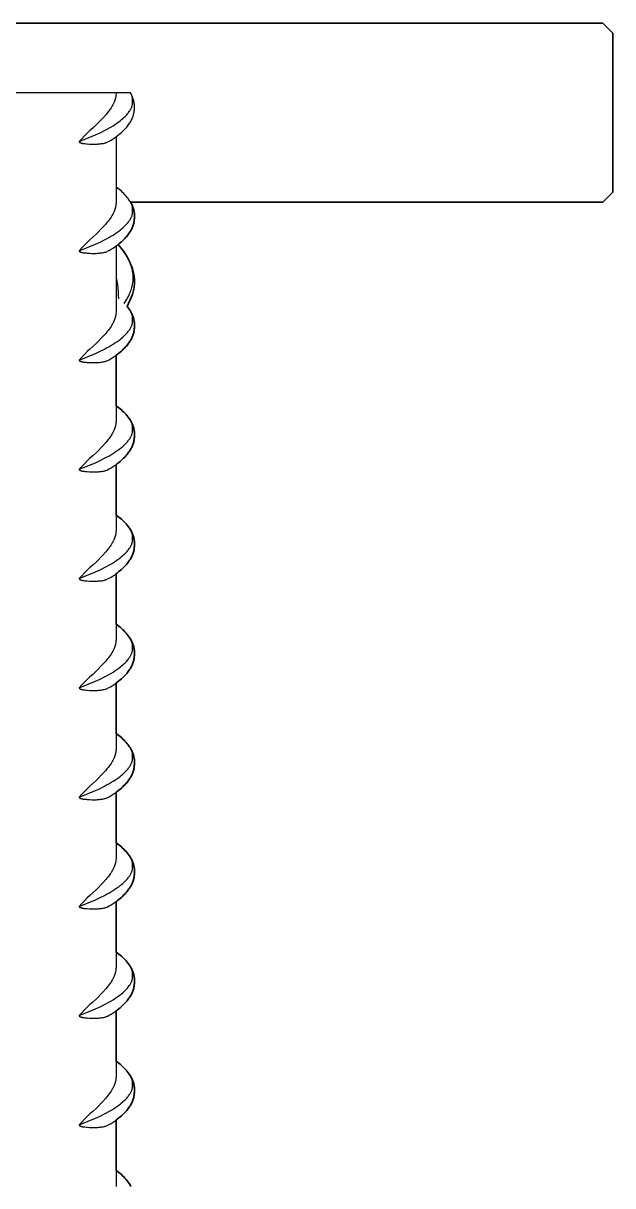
# Model space of a CAD drawing. Header units: millimetres. Extents: x 0 to 1192, y -689 to 404.
# Drawn here: x 1121.6 to 1180.9, y 287 to 404 of the extents above; entities that cross this region are included whole.
import ezdxf

# ---------------------------------------------------------------- set-up
doc = ezdxf.new("R2010")
doc.units = ezdxf.units.MM
doc.layers.add('Blocks', color=7, linetype='Continuous')
doc.layers.add('Blocks$Inner', color=7, linetype='Continuous', lineweight=25, true_color=0x007f00)
doc.layers.add('Blocks$Outline', color=7, linetype='Continuous', lineweight=35, true_color=0xff3f3f)

# ---------------------------------------------------------------- blocks, each defined once
blk = doc.blocks.new('Rebar Side Table Side')
at = {"layer": 'Blocks$Inner'}
for points in [[(411.99, 386), (459.56, 386), (460.56, 387), (460.56, 403), (459.56, 404), (11.56, 404), (10.56, 403), (10.56, 387), (11.56, 386), (59.12, 386)], [(410.55, 397), (394.56, 397)], [(406.84, 392.09), (408.49, 392.76), (408.94, 392.97), (409.39, 393.2), (409.6, 393.31), (409.82, 393.43), (410.03, 393.55), (410.24, 393.68), (410.43, 393.81), (410.63, 393.94), (410.81, 394.07), (410.99, 394.21), (411.11, 394.3), (411.22, 394.4), (411.33, 394.5), (411.43, 394.59), (411.53, 394.69), (411.62, 394.79), (411.69, 394.87), (411.75, 394.95), (411.81, 395.03), (411.87, 395.11), (411.92, 395.17), (411.96, 395.24), (412, 395.3), (412.03, 395.37), (412.07, 395.44), (412.09, 395.5), (412.12, 395.55), (412.14, 395.61), (412.16, 395.67), (412.18, 395.73), (412.19, 395.79), (412.19, 396.51), (412.18, 396.57), (412.16, 396.63), (412.14, 396.69), (412.12, 396.75), (412.09, 396.81), (412.07, 396.86), (411.99, 397), (410.55, 397), (410.52, 396.67), (410.51, 396.6), (410.5, 396.53), (410.49, 396.47), (410.36, 396.06), (410.33, 395.99), (410.3, 395.92), (410.26, 395.85), (410.22, 395.77), (410.17, 395.69), (410.12, 395.61), (410.04, 395.48), (409.95, 395.35), (409.85, 395.21), (409.74, 395.08), (409.62, 394.93), (409.5, 394.78), (409.22, 394.46), (408.58, 393.79), (408.22, 393.45), (407.92, 393.2), (407.64, 392.94), (407.36, 392.66), (407.09, 392.38), (406.84, 392.09), (406.84, 392.09), (406.84, 392.09), (406.84, 392.08), (406.84, 392.08), (406.84, 392.08), (406.84, 392.08), (406.84, 392.08), (406.84, 392.08), (406.84, 392.07), (406.84, 392.07), (406.84, 392.07), (406.84, 392.07), (406.84, 392.07), (406.84, 392.06), (406.84, 392.06), (406.84, 392.06), (406.84, 392.06), (406.84, 392.06), (406.84, 392.05), (406.84, 392.05), (406.85, 392.05), (406.85, 392.05), (406.85, 392.05), (406.85, 392.05), (406.85, 392.04), (406.85, 392.04), (406.85, 392.04), (406.85, 392.04), (406.85, 392.04), (406.85, 392.04), (406.86, 392.03), (406.86, 392.03), (406.86, 392.03), (406.86, 392.03), (406.86, 392.03), (406.86, 392.03), (406.87, 392.02), (406.87, 392.02), (406.87, 392.02), (406.87, 392.02), (406.88, 392.01), (406.88, 392.01), (406.89, 392.01), (406.89, 392), (406.89, 392), (406.9, 392), (406.9, 392), (406.91, 391.99), (406.91, 391.99), (406.92, 391.99), (406.93, 391.98), (406.94, 391.98), (406.95, 391.97), (406.96, 391.97), (406.98, 391.96), (406.99, 391.96), (407.02, 391.95), (407.05, 391.94), (407.09, 391.93), (407.13, 391.92), (407.17, 391.91), (407.23, 391.9), (407.29, 391.89), (407.41, 391.88), (407.53, 391.87), (407.65, 391.86), (407.88, 391.84), (408.11, 391.83), (408.34, 391.83), (408.57, 391.83), (408.68, 391.84), (408.78, 391.85), (408.88, 391.86), (408.99, 391.87), (409.08, 391.88), (409.18, 391.9), (409.27, 391.91), (409.37, 391.94), (409.44, 391.95), (409.5, 391.97), (409.57, 392), (409.64, 392.02), (409.7, 392.05), (409.86, 392.13), (410.05, 392.24), (410.25, 392.37), (410.45, 392.51), (410.65, 392.65), (410.84, 392.79), (410.96, 392.89), (411.08, 393), (411.2, 393.1), (411.31, 393.21), (411.43, 393.33), (411.53, 393.45), (411.62, 393.54), (411.7, 393.64), (411.77, 393.74), (411.84, 393.84), (411.9, 393.93), (411.96, 394.02), (412.02, 394.11), (412.07, 394.21), (412.12, 394.3), (412.16, 394.39), (412.19, 394.48), (412.23, 394.57), (412.26, 394.66), (412.29, 394.76), (412.31, 394.85), (412.34, 394.94), (412.36, 395.04), (412.37, 395.13), (412.38, 395.23), (412.39, 395.33), (412.4, 395.42), (412.4, 395.52), (412.4, 395.62), (412.39, 395.72), (412.39, 395.81), (412.38, 395.91), (412.36, 396), (412.34, 396.1), (412.32, 396.2), (412.3, 396.29), (412.27, 396.38), (412.24, 396.47), (412.21, 396.57), (412.17, 396.66), (412.13, 396.74), (412.09, 396.83), (412.04, 396.92), (411.99, 397)], [(410.56, 392.59), (410.56, 386.22), (410.55, 385.9), (410.54, 385.79), (410.52, 385.67), (410.51, 385.6), (410.5, 385.53), (410.49, 385.47), (410.36, 385.06), (410.33, 384.99), (410.3, 384.92), (410.26, 384.85), (410.22, 384.77), (410.17, 384.69), (410.12, 384.61), (410.04, 384.48), (409.95, 384.35), (409.85, 384.21), (409.74, 384.08), (409.62, 383.93), (409.5, 383.78), (409.22, 383.46), (408.58, 382.79), (408.22, 382.45), (407.92, 382.2), (407.64, 381.94), (407.36, 381.66), (407.09, 381.38), (406.84, 381.09), (408.49, 381.76), (408.94, 381.97), (409.39, 382.2), (409.6, 382.31), (409.82, 382.43), (410.03, 382.55), (410.24, 382.68), (410.43, 382.81), (410.63, 382.94), (410.81, 383.07), (410.99, 383.21), (411.11, 383.3), (411.22, 383.4), (411.33, 383.5), (411.43, 383.59), (411.53, 383.69), (411.62, 383.79), (411.69, 383.87), (411.75, 383.95), (411.81, 384.03), (411.87, 384.11), (411.92, 384.17), (411.96, 384.24), (412, 384.3), (412.03, 384.37), (412.07, 384.44), (412.09, 384.5), (412.12, 384.55), (412.14, 384.61), (412.16, 384.67), (412.18, 384.73), (412.19, 384.79), (412.19, 385.51), (412.18, 385.57), (412.16, 385.63), (412.14, 385.69), (412.12, 385.75), (412.09, 385.81), (412.07, 385.86), (411.96, 386.07), (411.86, 386.2), (411.76, 386.34), (411.66, 386.47), (411.55, 386.6), (411.44, 386.73), (411.33, 386.85), (411.21, 386.96), (411.09, 387.08), (410.96, 387.19), (410.83, 387.29), (410.69, 387.39), (410.56, 387.49)], [(406.84, 381.09), (406.84, 381.09), (406.84, 381.09), (406.84, 381.08), (406.84, 381.08), (406.84, 381.08), (406.84, 381.08), (406.84, 381.08), (406.84, 381.08), (406.84, 381.07), (406.84, 381.07), (406.84, 381.07), (406.84, 381.07), (406.84, 381.07), (406.84, 381.06), (406.84, 381.06), (406.84, 381.06), (406.84, 381.06), (406.84, 381.06), (406.84, 381.05), (406.84, 381.05), (406.85, 381.05), (406.85, 381.05), (406.85, 381.05), (406.85, 381.05), (406.85, 381.04), (406.85, 381.04), (406.85, 381.04), (406.85, 381.04), (406.85, 381.04), (406.85, 381.04), (406.86, 381.03), (406.86, 381.03), (406.86, 381.03), (406.86, 381.03), (406.86, 381.03), (406.86, 381.03), (406.87, 381.02), (406.87, 381.02), (406.87, 381.02), (406.87, 381.02), (406.88, 381.01), (406.88, 381.01), (406.89, 381.01), (406.89, 381), (406.89, 381), (406.9, 381), (406.9, 381), (406.91, 380.99), (406.91, 380.99), (406.92, 380.99), (406.93, 380.98), (406.94, 380.98), (406.95, 380.97), (406.96, 380.97), (406.98, 380.96), (406.99, 380.96), (407.02, 380.95), (407.05, 380.94), (407.09, 380.93), (407.13, 380.92), (407.17, 380.91), (407.23, 380.9), (407.29, 380.89), (407.41, 380.88), (407.53, 380.87), (407.65, 380.86), (407.88, 380.84), (408.11, 380.83), (408.34, 380.83), (408.57, 380.83), (408.68, 380.84), (408.78, 380.85), (408.88, 380.86), (408.99, 380.87), (409.08, 380.88), (409.18, 380.9), (409.27, 380.91), (409.37, 380.94), (409.44, 380.95), (409.5, 380.97), (409.57, 381), (409.64, 381.02), (409.7, 381.05), (409.86, 381.13), (410.05, 381.24), (410.25, 381.37), (410.45, 381.51), (410.65, 381.65), (410.84, 381.79), (410.96, 381.89), (411.08, 382), (411.2, 382.1), (411.31, 382.21), (411.43, 382.33), (411.53, 382.45), (411.62, 382.54), (411.7, 382.64), (411.77, 382.74), (411.84, 382.84), (411.9, 382.93), (411.96, 383.02), (412.02, 383.11), (412.07, 383.21), (412.12, 383.3), (412.16, 383.39), (412.2, 383.48), (412.23, 383.57), (412.26, 383.67), (412.29, 383.76), (412.32, 383.86), (412.34, 383.95), (412.36, 384.05), (412.37, 384.15), (412.38, 384.24), (412.39, 384.34), (412.4, 384.44), (412.4, 384.54), (412.4, 384.64), (412.39, 384.74), (412.39, 384.83), (412.37, 384.93), (412.36, 385.03), (412.34, 385.12), (412.32, 385.22), (412.29, 385.32), (412.26, 385.41), (412.23, 385.5), (412.2, 385.59), (412.16, 385.68), (412.12, 385.77), (412.07, 385.86), (412.02, 385.95)], [(406.84, 370.09), (408.49, 370.76), (408.94, 370.97), (409.39, 371.2), (409.6, 371.31), (409.82, 371.43), (410.03, 371.55), (410.24, 371.68), (410.43, 371.81), (410.63, 371.94), (410.81, 372.07), (410.99, 372.21), (411.11, 372.3), (411.22, 372.4), (411.33, 372.5), (411.43, 372.59), (411.53, 372.69), (411.62, 372.79), (411.69, 372.87), (411.75, 372.95), (411.81, 373.03), (411.87, 373.11), (411.92, 373.17), (411.96, 373.24), (412, 373.3), (412.03, 373.37), (412.07, 373.44), (412.09, 373.5), (412.12, 373.55), (412.14, 373.61), (412.16, 373.67), (412.18, 373.73), (412.19, 373.79), (412.19, 374.51), (412.18, 374.57), (412.16, 374.63), (412.14, 374.69), (412.12, 374.75), (412.09, 374.81), (412.07, 374.86), (411.96, 375.07), (411.67, 375.48), (412.2, 376.68), (412.24, 376.82), (412.28, 376.96), (412.31, 377.11), (412.34, 377.25), (412.36, 377.4), (412.38, 377.54), (412.39, 377.69), (412.4, 377.83), (412.4, 377.98), (412.4, 378.13), (412.39, 378.27), (412.38, 378.42), (412.36, 378.56), (412.34, 378.71), (412.31, 378.85), (412.28, 379), (412.24, 379.14), (412.2, 379.28), (412.13, 379.49), (412.05, 379.69), (411.97, 379.89), (411.88, 380.09), (411.78, 380.28), (411.67, 380.47), (411.56, 380.66), (411.44, 380.84), (411.32, 381.02), (411.19, 381.2), (411.05, 381.36), (410.9, 381.55), (410.75, 381.73)], [(410.56, 381.59), (410.56, 375.22), (410.55, 374.9), (410.54, 374.79), (410.52, 374.67), (410.51, 374.6), (410.5, 374.53), (410.49, 374.47), (410.36, 374.06), (410.33, 373.99), (410.3, 373.92), (410.26, 373.85), (410.22, 373.77), (410.17, 373.69), (410.12, 373.61), (410.04, 373.48), (409.95, 373.35), (409.85, 373.21), (409.74, 373.08), (409.62, 372.93), (409.5, 372.78), (409.22, 372.46), (408.58, 371.79), (408.22, 371.45), (407.92, 371.2), (407.64, 370.94), (407.36, 370.66), (407.09, 370.38), (406.84, 370.09), (406.84, 370.09), (406.84, 370.09), (406.84, 370.08), (406.84, 370.08), (406.84, 370.08), (406.84, 370.08), (406.84, 370.08), (406.84, 370.08), (406.84, 370.07), (406.84, 370.07), (406.84, 370.07), (406.84, 370.07), (406.84, 370.07), (406.84, 370.06), (406.84, 370.06), (406.84, 370.06), (406.84, 370.06), (406.84, 370.06), (406.84, 370.05), (406.84, 370.05), (406.85, 370.05), (406.85, 370.05), (406.85, 370.05), (406.85, 370.05), (406.85, 370.04), (406.85, 370.04), (406.85, 370.04), (406.85, 370.04), (406.85, 370.04), (406.85, 370.04), (406.86, 370.03), (406.86, 370.03), (406.86, 370.03), (406.86, 370.03), (406.86, 370.03), (406.86, 370.03), (406.87, 370.02), (406.87, 370.02), (406.87, 370.02), (406.87, 370.02), (406.88, 370.01), (406.88, 370.01), (406.89, 370.01), (406.89, 370), (406.89, 370), (406.9, 370), (406.9, 370), (406.91, 369.99), (406.91, 369.99), (406.92, 369.99), (406.93, 369.98), (406.94, 369.98), (406.95, 369.97), (406.96, 369.97), (406.98, 369.96), (406.99, 369.96), (407.02, 369.95), (407.05, 369.94), (407.09, 369.93), (407.13, 369.92), (407.17, 369.91), (407.23, 369.9), (407.29, 369.89), (407.41, 369.88), (407.53, 369.87), (407.65, 369.86), (407.88, 369.84), (408.11, 369.83), (408.34, 369.83), (408.57, 369.83), (408.68, 369.84), (408.78, 369.85), (408.88, 369.86), (408.99, 369.87), (409.08, 369.88), (409.18, 369.9), (409.27, 369.91), (409.37, 369.94), (409.44, 369.95), (409.5, 369.97), (409.57, 370), (409.64, 370.02), (409.7, 370.05), (409.86, 370.13), (410.05, 370.24), (410.25, 370.37), (410.45, 370.51), (410.65, 370.65), (410.84, 370.79), (410.96, 370.89), (411.08, 371), (411.2, 371.1), (411.31, 371.21), (411.43, 371.33), (411.53, 371.45), (411.62, 371.54), (411.7, 371.64), (411.77, 371.74), (411.84, 371.84), (411.9, 371.93), (411.96, 372.02), (412.02, 372.11), (412.07, 372.21), (412.12, 372.3), (412.16, 372.39), (412.2, 372.48), (412.23, 372.57), (412.26, 372.67), (412.29, 372.76), (412.32, 372.86), (412.34, 372.95), (412.36, 373.05), (412.37, 373.15), (412.38, 373.24), (412.39, 373.34), (412.4, 373.44), (412.4, 373.54), (412.4, 373.64), (412.39, 373.74), (412.39, 373.83), (412.37, 373.93), (412.36, 374.03), (412.34, 374.12), (412.32, 374.22), (412.29, 374.32), (412.26, 374.41), (412.23, 374.5), (412.2, 374.59), (412.16, 374.68), (412.12, 374.77), (412.07, 374.86), (412.02, 374.95)], [(410.74, 381.72), (410.87, 381.57), (410.99, 381.42), (411.11, 381.27), (411.22, 381.12), (411.33, 380.97), (411.43, 380.82), (411.53, 380.66), (411.62, 380.5), (411.71, 380.34), (411.8, 380.17), (411.87, 380.01), (411.93, 379.88), (411.98, 379.75), (412.02, 379.62), (412.07, 379.49), (412.1, 379.37), (412.13, 379.24), (412.16, 379.12), (412.18, 379), (412.2, 378.87), (412.22, 378.75), (412.23, 378.62), (412.24, 378.5), (412.24, 378.37), (412.24, 378.25), (412.23, 378.12), (412.22, 377.99), (412.2, 377.87), (412.18, 377.74), (412.16, 377.62), (412.13, 377.5), (412.1, 377.38), (412.07, 377.26), (412.02, 377.12), (411.98, 376.99), (411.93, 376.86), (411.87, 376.73), (411.8, 376.57), (411.71, 376.4), (411.62, 376.24), (411.34, 375.79)], [(410.56, 378.37), (410.62, 378.02), (410.68, 377.67), (410.72, 377.32), (410.75, 376.97), (410.77, 376.61), (410.78, 376.26)], [(410.56, 370.59), (410.56, 364.22), (410.55, 363.9), (410.54, 363.79), (410.52, 363.67), (410.51, 363.6), (410.5, 363.53), (410.49, 363.47), (410.36, 363.06), (410.33, 362.99), (410.3, 362.92), (410.26, 362.85), (410.22, 362.77), (410.17, 362.69), (410.12, 362.61), (410.04, 362.48), (409.95, 362.35), (409.85, 362.21), (409.74, 362.08), (409.62, 361.93), (409.5, 361.78), (409.22, 361.46), (408.58, 360.79), (408.22, 360.45), (407.92, 360.2), (407.64, 359.94), (407.36, 359.66), (407.09, 359.38), (406.84, 359.09), (406.84, 359.09), (406.84, 359.09), (406.84, 359.08), (406.84, 359.08), (406.84, 359.08), (406.84, 359.08), (406.84, 359.08), (406.84, 359.08), (406.84, 359.07), (406.84, 359.07), (406.84, 359.07), (406.84, 359.07), (406.84, 359.07), (406.84, 359.06), (406.84, 359.06), (406.84, 359.06), (406.84, 359.06), (406.84, 359.06), (406.84, 359.05), (406.84, 359.05), (406.85, 359.05), (406.85, 359.05), (406.85, 359.05), (406.85, 359.05), (406.85, 359.04), (406.85, 359.04), (406.85, 359.04), (406.85, 359.04), (406.85, 359.04), (406.85, 359.04), (406.86, 359.03), (406.86, 359.03), (406.86, 359.03), (406.86, 359.03), (406.86, 359.03), (406.86, 359.03), (406.87, 359.02), (406.87, 359.02), (406.87, 359.02), (406.87, 359.02), (406.88, 359.01), (406.88, 359.01), (406.89, 359.01), (406.89, 359), (406.89, 359), (406.9, 359), (406.9, 359), (406.91, 358.99), (406.91, 358.99), (406.92, 358.99), (406.93, 358.98), (406.94, 358.98), (406.95, 358.97), (406.96, 358.97), (406.98, 358.96), (406.99, 358.96), (407.02, 358.95), (407.05, 358.94), (407.09, 358.93), (407.13, 358.92), (407.17, 358.91), (407.23, 358.9), (407.29, 358.89), (407.41, 358.88), (407.53, 358.87), (407.65, 358.86), (407.88, 358.84), (408.11, 358.83), (408.34, 358.83), (408.57, 358.83), (408.68, 358.84), (408.78, 358.85), (408.88, 358.86), (408.99, 358.87), (409.08, 358.88), (409.18, 358.9), (409.27, 358.91), (409.37, 358.94), (409.44, 358.95), (409.5, 358.97), (409.57, 359), (409.64, 359.02), (409.7, 359.05), (409.86, 359.13), (410.05, 359.24), (410.25, 359.37), (410.45, 359.51), (410.65, 359.65), (410.84, 359.79), (410.96, 359.89), (411.08, 360), (411.2, 360.1), (411.31, 360.21), (411.43, 360.33), (411.53, 360.45), (411.62, 360.54), (411.7, 360.64), (411.77, 360.74), (411.84, 360.84), (411.9, 360.93), (411.96, 361.02), (412.02, 361.11), (412.07, 361.21), (412.12, 361.3), (412.16, 361.39), (412.2, 361.48), (412.23, 361.57), (412.26, 361.67), (412.29, 361.76), (412.32, 361.86), (412.34, 361.95), (412.36, 362.05), (412.37, 362.15), (412.38, 362.24), (412.39, 362.34), (412.4, 362.44), (412.4, 362.54), (412.4, 362.64), (412.39, 362.74), (412.39, 362.83), (412.37, 362.93), (412.36, 363.03), (412.34, 363.12), (412.32, 363.22), (412.29, 363.32), (412.26, 363.41), (412.23, 363.5), (412.2, 363.59), (412.16, 363.68), (412.12, 363.77), (412.07, 363.86), (412.02, 363.95)], [(406.84, 359.09), (408.49, 359.76), (408.94, 359.97), (409.39, 360.2), (409.6, 360.31), (409.82, 360.43), (410.03, 360.55), (410.24, 360.68), (410.43, 360.81), (410.63, 360.94), (410.81, 361.07), (410.99, 361.21), (411.11, 361.3), (411.22, 361.4), (411.33, 361.5), (411.43, 361.59), (411.53, 361.69), (411.62, 361.79), (411.69, 361.87), (411.75, 361.95), (411.81, 362.03), (411.87, 362.11), (411.92, 362.17), (411.96, 362.24), (412, 362.3), (412.03, 362.37), (412.07, 362.44), (412.09, 362.5), (412.12, 362.55), (412.14, 362.61), (412.16, 362.67), (412.18, 362.73), (412.19, 362.79), (412.19, 363.51), (412.18, 363.57), (412.16, 363.63), (412.14, 363.69), (412.12, 363.75), (412.09, 363.81), (412.07, 363.86), (411.96, 364.07), (411.86, 364.2), (411.76, 364.34), (411.66, 364.47), (411.55, 364.6), (411.44, 364.73), (411.33, 364.85), (411.21, 364.96), (411.09, 365.08), (410.96, 365.19), (410.83, 365.29), (410.69, 365.39), (410.56, 365.49)], [(410.56, 359.59), (410.56, 353.22), (410.55, 352.9), (410.54, 352.79), (410.52, 352.67), (410.51, 352.6), (410.5, 352.53), (410.49, 352.47), (410.36, 352.06), (410.33, 351.99), (410.3, 351.92), (410.26, 351.85), (410.22, 351.77), (410.17, 351.69), (410.12, 351.61), (410.04, 351.48), (409.95, 351.35), (409.85, 351.21), (409.74, 351.08), (409.62, 350.93), (409.5, 350.78), (409.22, 350.46), (408.58, 349.79), (408.22, 349.45), (407.92, 349.2), (407.64, 348.94), (407.36, 348.66), (407.09, 348.38), (406.84, 348.09), (406.84, 348.09), (406.84, 348.09), (406.84, 348.08), (406.84, 348.08), (406.84, 348.08), (406.84, 348.08), (406.84, 348.08), (406.84, 348.08), (406.84, 348.07), (406.84, 348.07), (406.84, 348.07), (406.84, 348.07), (406.84, 348.07), (406.84, 348.06), (406.84, 348.06), (406.84, 348.06), (406.84, 348.06), (406.84, 348.06), (406.84, 348.05), (406.84, 348.05), (406.85, 348.05), (406.85, 348.05), (406.85, 348.05), (406.85, 348.05), (406.85, 348.04), (406.85, 348.04), (406.85, 348.04), (406.85, 348.04), (406.85, 348.04), (406.85, 348.04), (406.86, 348.03), (406.86, 348.03), (406.86, 348.03), (406.86, 348.03), (406.86, 348.03), (406.86, 348.03), (406.87, 348.02), (406.87, 348.02), (406.87, 348.02), (406.87, 348.02), (406.88, 348.01), (406.88, 348.01), (406.89, 348.01), (406.89, 348), (406.89, 348), (406.9, 348), (406.9, 348), (406.91, 347.99), (406.91, 347.99), (406.92, 347.99), (406.93, 347.98), (406.94, 347.98), (406.95, 347.97), (406.96, 347.97), (406.98, 347.96), (406.99, 347.96), (407.02, 347.95), (407.05, 347.94), (407.09, 347.93), (407.13, 347.92), (407.17, 347.91), (407.23, 347.9), (407.29, 347.89), (407.41, 347.88), (407.53, 347.87), (407.65, 347.86), (407.88, 347.84), (408.11, 347.83), (408.34, 347.83), (408.57, 347.83), (408.68, 347.84), (408.78, 347.85), (408.88, 347.86), (408.99, 347.87), (409.08, 347.88), (409.18, 347.9), (409.27, 347.91), (409.37, 347.94), (409.44, 347.95), (409.5, 347.97), (409.57, 348), (409.64, 348.02), (409.7, 348.05), (409.86, 348.13), (410.05, 348.24), (410.25, 348.37), (410.45, 348.51), (410.65, 348.65), (410.84, 348.79), (410.96, 348.89), (411.08, 349), (411.2, 349.1), (411.31, 349.21), (411.43, 349.33), (411.53, 349.45), (411.62, 349.54), (411.7, 349.64), (411.77, 349.74), (411.84, 349.84), (411.9, 349.93), (411.96, 350.02), (412.02, 350.11), (412.07, 350.21), (412.12, 350.3), (412.16, 350.39), (412.2, 350.48), (412.23, 350.57), (412.26, 350.67), (412.29, 350.76), (412.32, 350.86), (412.34, 350.95), (412.36, 351.05), (412.37, 351.15), (412.38, 351.24), (412.39, 351.34), (412.4, 351.44), (412.4, 351.54), (412.4, 351.64), (412.39, 351.74), (412.39, 351.83), (412.37, 351.93), (412.36, 352.03), (412.34, 352.12), (412.32, 352.22), (412.29, 352.32), (412.26, 352.41), (412.23, 352.5), (412.2, 352.59), (412.16, 352.68), (412.12, 352.77), (412.07, 352.86), (412.02, 352.95)], [(406.84, 348.09), (408.49, 348.76), (408.94, 348.97), (409.39, 349.2), (409.6, 349.31), (409.82, 349.43), (410.03, 349.55), (410.24, 349.68), (410.43, 349.81), (410.63, 349.94), (410.81, 350.07), (410.99, 350.21), (411.11, 350.3), (411.22, 350.4), (411.33, 350.5), (411.43, 350.59), (411.53, 350.69), (411.62, 350.79), (411.69, 350.87), (411.75, 350.95), (411.81, 351.03), (411.87, 351.11), (411.92, 351.17), (411.96, 351.24), (412, 351.3), (412.03, 351.37), (412.07, 351.44), (412.09, 351.5), (412.12, 351.55), (412.14, 351.61), (412.16, 351.67), (412.18, 351.73), (412.19, 351.79), (412.19, 352.51), (412.18, 352.57), (412.16, 352.63), (412.14, 352.69), (412.12, 352.75), (412.09, 352.81), (412.07, 352.86), (411.96, 353.07), (411.86, 353.2), (411.76, 353.34), (411.66, 353.47), (411.55, 353.6), (411.44, 353.73), (411.33, 353.85), (411.21, 353.96), (411.09, 354.08), (410.96, 354.19), (410.83, 354.29), (410.69, 354.39), (410.56, 354.49)], [(410.56, 348.59), (410.56, 342.22), (410.55, 341.9), (410.54, 341.79), (410.52, 341.67), (410.51, 341.6), (410.5, 341.53), (410.49, 341.47), (410.36, 341.06), (410.33, 340.99), (410.3, 340.92), (410.26, 340.85), (410.22, 340.77), (410.17, 340.69), (410.12, 340.61), (410.04, 340.48), (409.95, 340.35), (409.85, 340.21), (409.74, 340.08), (409.62, 339.93), (409.5, 339.78), (409.22, 339.46), (408.58, 338.79), (408.22, 338.45), (407.92, 338.2), (407.64, 337.94), (407.36, 337.66), (407.09, 337.38), (406.84, 337.09), (408.49, 337.76), (408.94, 337.97), (409.39, 338.2), (409.6, 338.31), (409.82, 338.43), (410.03, 338.55), (410.24, 338.68), (410.43, 338.81), (410.63, 338.94), (410.81, 339.07), (410.99, 339.21), (411.11, 339.3), (411.22, 339.4), (411.33, 339.5), (411.43, 339.59), (411.53, 339.69), (411.62, 339.79), (411.69, 339.87), (411.75, 339.95), (411.81, 340.03), (411.87, 340.11), (411.92, 340.17), (411.96, 340.24), (412, 340.3), (412.03, 340.37), (412.07, 340.44), (412.09, 340.5), (412.12, 340.55), (412.14, 340.61), (412.16, 340.67), (412.18, 340.73), (412.19, 340.79), (412.19, 341.51), (412.18, 341.57), (412.16, 341.63), (412.14, 341.69), (412.12, 341.75), (412.09, 341.81), (412.07, 341.86), (411.96, 342.07), (411.86, 342.2), (411.76, 342.34), (411.66, 342.47), (411.55, 342.6), (411.44, 342.73), (411.33, 342.85), (411.21, 342.96), (411.09, 343.08), (410.96, 343.19), (410.83, 343.29), (410.69, 343.39), (410.56, 343.49)], [(406.84, 337.09), (406.84, 337.09), (406.84, 337.09), (406.84, 337.08), (406.84, 337.08), (406.84, 337.08), (406.84, 337.08), (406.84, 337.08), (406.84, 337.08), (406.84, 337.07), (406.84, 337.07), (406.84, 337.07), (406.84, 337.07), (406.84, 337.07), (406.84, 337.06), (406.84, 337.06), (406.84, 337.06), (406.84, 337.06), (406.84, 337.06), (406.84, 337.05), (406.84, 337.05), (406.85, 337.05), (406.85, 337.05), (406.85, 337.05), (406.85, 337.05), (406.85, 337.04), (406.85, 337.04), (406.85, 337.04), (406.85, 337.04), (406.85, 337.04), (406.85, 337.04), (406.86, 337.03), (406.86, 337.03), (406.86, 337.03), (406.86, 337.03), (406.86, 337.03), (406.86, 337.03), (406.87, 337.02), (406.87, 337.02), (406.87, 337.02), (406.87, 337.02), (406.88, 337.01), (406.88, 337.01), (406.89, 337.01), (406.89, 337), (406.89, 337), (406.9, 337), (406.9, 337), (406.91, 336.99), (406.91, 336.99), (406.92, 336.99), (406.93, 336.98), (406.94, 336.98), (406.95, 336.97), (406.96, 336.97), (406.98, 336.96), (406.99, 336.96), (407.02, 336.95), (407.05, 336.94), (407.09, 336.93), (407.13, 336.92), (407.17, 336.91), (407.23, 336.9), (407.29, 336.89), (407.41, 336.88), (407.53, 336.87), (407.65, 336.86), (407.88, 336.84), (408.11, 336.83), (408.34, 336.83), (408.57, 336.83), (408.68, 336.84), (408.78, 336.85), (408.88, 336.86), (408.99, 336.87), (409.08, 336.88), (409.18, 336.9), (409.27, 336.91), (409.37, 336.94), (409.44, 336.95), (409.5, 336.97), (409.57, 337), (409.64, 337.02), (409.7, 337.05), (409.86, 337.13), (410.05, 337.24), (410.25, 337.37), (410.45, 337.51), (410.65, 337.65), (410.84, 337.79), (410.96, 337.89), (411.08, 338), (411.2, 338.1), (411.31, 338.21), (411.43, 338.33), (411.53, 338.45), (411.62, 338.54), (411.7, 338.64), (411.77, 338.74), (411.84, 338.84), (411.9, 338.93), (411.96, 339.02), (412.02, 339.11), (412.07, 339.21), (412.12, 339.3), (412.16, 339.39), (412.2, 339.48), (412.23, 339.57), (412.26, 339.67), (412.29, 339.76), (412.32, 339.86), (412.34, 339.95), (412.36, 340.05), (412.37, 340.15), (412.38, 340.24), (412.39, 340.34), (412.4, 340.44), (412.4, 340.54), (412.4, 340.64), (412.39, 340.74), (412.39, 340.83), (412.37, 340.93), (412.36, 341.03), (412.34, 341.12), (412.32, 341.22), (412.29, 341.32), (412.26, 341.41), (412.23, 341.5), (412.2, 341.59), (412.16, 341.68), (412.12, 341.77), (412.07, 341.86), (412.02, 341.95)], [(410.56, 337.59), (410.56, 331.22), (410.55, 330.9), (410.54, 330.79), (410.52, 330.67), (410.51, 330.6), (410.5, 330.53), (410.49, 330.47), (410.36, 330.06), (410.33, 329.99), (410.3, 329.92), (410.26, 329.85), (410.22, 329.77), (410.17, 329.69), (410.12, 329.61), (410.04, 329.48), (409.95, 329.35), (409.85, 329.21), (409.74, 329.08), (409.62, 328.93), (409.5, 328.78), (409.22, 328.46), (408.58, 327.79), (408.22, 327.45), (407.92, 327.2), (407.64, 326.94), (407.36, 326.66), (407.09, 326.38), (406.84, 326.09), (406.84, 326.09), (406.84, 326.09), (406.84, 326.08), (406.84, 326.08), (406.84, 326.08), (406.84, 326.08), (406.84, 326.08), (406.84, 326.08), (406.84, 326.07), (406.84, 326.07), (406.84, 326.07), (406.84, 326.07), (406.84, 326.07), (406.84, 326.06), (406.84, 326.06), (406.84, 326.06), (406.84, 326.06), (406.84, 326.06), (406.84, 326.05), (406.84, 326.05), (406.85, 326.05), (406.85, 326.05), (406.85, 326.05), (406.85, 326.05), (406.85, 326.04), (406.85, 326.04), (406.85, 326.04), (406.85, 326.04), (406.85, 326.04), (406.85, 326.04), (406.86, 326.03), (406.86, 326.03), (406.86, 326.03), (406.86, 326.03), (406.86, 326.03), (406.86, 326.03), (406.87, 326.02), (406.87, 326.02), (406.87, 326.02), (406.87, 326.02), (406.88, 326.01), (406.88, 326.01), (406.89, 326.01), (406.89, 326), (406.89, 326), (406.9, 326), (406.9, 326), (406.91, 325.99), (406.91, 325.99), (406.92, 325.99), (406.93, 325.98), (406.94, 325.98), (406.95, 325.97), (406.96, 325.97), (406.98, 325.96), (406.99, 325.96), (407.02, 325.95), (407.05, 325.94), (407.09, 325.93), (407.13, 325.92), (407.17, 325.91), (407.23, 325.9), (407.29, 325.89), (407.41, 325.88), (407.53, 325.87), (407.65, 325.86), (407.88, 325.84), (408.11, 325.83), (408.34, 325.83), (408.57, 325.83), (408.68, 325.84), (408.78, 325.85), (408.88, 325.86), (408.99, 325.87), (409.08, 325.88), (409.18, 325.9), (409.27, 325.91), (409.37, 325.94), (409.44, 325.95), (409.5, 325.97), (409.57, 326), (409.64, 326.02), (409.7, 326.05), (409.86, 326.13), (410.05, 326.24), (410.25, 326.37), (410.45, 326.51), (410.65, 326.65), (410.84, 326.79), (410.96, 326.89), (411.08, 327), (411.2, 327.1), (411.31, 327.21), (411.43, 327.33), (411.53, 327.45), (411.62, 327.54), (411.7, 327.64), (411.77, 327.74), (411.84, 327.84), (411.9, 327.93), (411.96, 328.02), (412.02, 328.11), (412.07, 328.21), (412.12, 328.3), (412.16, 328.39), (412.2, 328.48), (412.23, 328.57), (412.26, 328.67), (412.29, 328.76), (412.32, 328.86), (412.34, 328.95), (412.36, 329.05), (412.37, 329.15), (412.38, 329.24), (412.39, 329.34), (412.4, 329.44), (412.4, 329.54), (412.4, 329.64), (412.39, 329.74), (412.39, 329.83), (412.37, 329.93), (412.36, 330.03), (412.34, 330.12), (412.32, 330.22), (412.29, 330.32), (412.26, 330.41), (412.23, 330.5), (412.2, 330.59), (412.16, 330.68), (412.12, 330.77), (412.07, 330.86), (412.02, 330.95)], [(406.84, 326.09), (408.49, 326.76), (408.94, 326.97), (409.39, 327.2), (409.6, 327.31), (409.82, 327.43), (410.03, 327.55), (410.24, 327.68), (410.43, 327.81), (410.63, 327.94), (410.81, 328.07), (410.99, 328.21), (411.11, 328.3), (411.22, 328.4), (411.33, 328.5), (411.43, 328.59), (411.53, 328.69), (411.62, 328.79), (411.69, 328.87), (411.75, 328.95), (411.81, 329.03), (411.87, 329.11), (411.92, 329.17), (411.96, 329.24), (412, 329.3), (412.03, 329.37), (412.07, 329.44), (412.09, 329.5), (412.12, 329.55), (412.14, 329.61), (412.16, 329.67), (412.18, 329.73), (412.19, 329.79), (412.19, 330.51), (412.18, 330.57), (412.16, 330.63), (412.14, 330.69), (412.12, 330.75), (412.09, 330.81), (412.07, 330.86), (411.96, 331.07), (411.86, 331.2), (411.76, 331.34), (411.66, 331.47), (411.55, 331.6), (411.44, 331.73), (411.33, 331.85), (411.21, 331.96), (411.09, 332.08), (410.96, 332.19), (410.83, 332.29), (410.69, 332.39), (410.56, 332.49)], [(410.56, 326.59), (410.56, 320.22), (410.55, 319.9), (410.54, 319.79), (410.52, 319.67), (410.51, 319.6), (410.5, 319.53), (410.49, 319.47), (410.36, 319.06), (410.33, 318.99), (410.3, 318.92), (410.26, 318.85), (410.22, 318.77), (410.17, 318.69), (410.12, 318.61), (410.04, 318.48), (409.95, 318.35), (409.85, 318.21), (409.74, 318.08), (409.62, 317.93), (409.5, 317.78), (409.22, 317.46), (408.58, 316.79), (408.22, 316.45), (407.92, 316.2), (407.64, 315.94), (407.36, 315.66), (407.09, 315.38), (406.84, 315.09), (406.84, 315.09), (406.84, 315.09), (406.84, 315.08), (406.84, 315.08), (406.84, 315.08), (406.84, 315.08), (406.84, 315.08), (406.84, 315.08), (406.84, 315.07), (406.84, 315.07), (406.84, 315.07), (406.84, 315.07), (406.84, 315.07), (406.84, 315.06), (406.84, 315.06), (406.84, 315.06), (406.84, 315.06), (406.84, 315.06), (406.84, 315.05), (406.84, 315.05), (406.85, 315.05), (406.85, 315.05), (406.85, 315.05), (406.85, 315.05), (406.85, 315.04), (406.85, 315.04), (406.85, 315.04), (406.85, 315.04), (406.85, 315.04), (406.85, 315.04), (406.86, 315.03), (406.86, 315.03), (406.86, 315.03), (406.86, 315.03), (406.86, 315.03), (406.86, 315.03), (406.87, 315.02), (406.87, 315.02), (406.87, 315.02), (406.87, 315.02), (406.88, 315.01), (406.88, 315.01), (406.89, 315.01), (406.89, 315), (406.89, 315), (406.9, 315), (406.9, 315), (406.91, 314.99), (406.91, 314.99), (406.92, 314.99), (406.93, 314.98), (406.94, 314.98), (406.95, 314.97), (406.96, 314.97), (406.98, 314.96), (406.99, 314.96), (407.02, 314.95), (407.05, 314.94), (407.09, 314.93), (407.13, 314.92), (407.17, 314.91), (407.23, 314.9), (407.29, 314.89), (407.41, 314.88), (407.53, 314.87), (407.65, 314.86), (407.88, 314.84), (408.11, 314.83), (408.34, 314.83), (408.57, 314.83), (408.68, 314.84), (408.78, 314.85), (408.88, 314.86), (408.99, 314.87), (409.08, 314.88), (409.18, 314.9), (409.27, 314.91), (409.37, 314.94), (409.44, 314.95), (409.5, 314.97), (409.57, 315), (409.64, 315.02), (409.7, 315.05), (409.86, 315.13), (410.05, 315.24), (410.25, 315.37), (410.45, 315.51), (410.65, 315.65), (410.84, 315.79), (410.96, 315.89), (411.08, 316), (411.2, 316.1), (411.31, 316.21), (411.43, 316.33), (411.53, 316.45), (411.62, 316.54), (411.7, 316.64), (411.77, 316.74), (411.84, 316.84), (411.9, 316.93), (411.96, 317.02), (412.02, 317.11), (412.07, 317.21), (412.12, 317.3), (412.16, 317.39), (412.2, 317.48), (412.23, 317.57), (412.26, 317.67), (412.29, 317.76), (412.32, 317.86), (412.34, 317.95), (412.36, 318.05), (412.37, 318.15), (412.38, 318.24), (412.39, 318.34), (412.4, 318.44), (412.4, 318.54), (412.4, 318.64), (412.39, 318.74), (412.39, 318.83), (412.37, 318.93), (412.36, 319.03), (412.34, 319.12), (412.32, 319.22), (412.29, 319.32), (412.26, 319.41), (412.23, 319.5), (412.2, 319.59), (412.16, 319.68), (412.12, 319.77), (412.07, 319.86), (412.02, 319.95)], [(406.84, 315.09), (408.49, 315.76), (408.94, 315.97), (409.39, 316.2), (409.6, 316.31), (409.82, 316.43), (410.03, 316.55), (410.24, 316.68), (410.43, 316.81), (410.63, 316.94), (410.81, 317.07), (410.99, 317.21), (411.11, 317.3), (411.22, 317.4), (411.33, 317.5), (411.43, 317.59), (411.53, 317.69), (411.62, 317.79), (411.69, 317.87), (411.75, 317.95), (411.81, 318.03), (411.87, 318.11), (411.92, 318.17), (411.96, 318.24), (412, 318.3), (412.03, 318.37), (412.07, 318.44), (412.09, 318.5), (412.12, 318.55), (412.14, 318.61), (412.16, 318.67), (412.18, 318.73), (412.19, 318.79), (412.19, 319.51), (412.18, 319.57), (412.16, 319.63), (412.14, 319.69), (412.12, 319.75), (412.09, 319.81), (412.07, 319.86), (411.96, 320.07), (411.86, 320.2), (411.76, 320.34), (411.66, 320.47), (411.55, 320.6), (411.44, 320.73), (411.33, 320.85), (411.21, 320.96), (411.09, 321.08), (410.96, 321.19), (410.83, 321.29), (410.69, 321.39), (410.56, 321.49)], [(410.56, 315.59), (410.56, 309.22), (410.55, 308.9), (410.54, 308.79), (410.52, 308.67), (410.51, 308.6), (410.5, 308.53), (410.49, 308.47), (410.36, 308.06), (410.33, 307.99), (410.3, 307.92), (410.26, 307.85), (410.22, 307.77), (410.17, 307.69), (410.12, 307.61), (410.04, 307.48), (409.95, 307.35), (409.85, 307.21), (409.74, 307.08), (409.62, 306.93), (409.5, 306.78), (409.22, 306.46), (408.58, 305.79), (408.22, 305.45), (407.92, 305.2), (407.64, 304.94), (407.36, 304.66), (407.09, 304.38), (406.84, 304.09), (406.84, 304.09), (406.84, 304.09), (406.84, 304.08), (406.84, 304.08), (406.84, 304.08), (406.84, 304.08), (406.84, 304.08), (406.84, 304.08), (406.84, 304.07), (406.84, 304.07), (406.84, 304.07), (406.84, 304.07), (406.84, 304.07), (406.84, 304.06), (406.84, 304.06), (406.84, 304.06), (406.84, 304.06), (406.84, 304.06), (406.84, 304.05), (406.84, 304.05), (406.85, 304.05), (406.85, 304.05), (406.85, 304.05), (406.85, 304.05), (406.85, 304.04), (406.85, 304.04), (406.85, 304.04), (406.85, 304.04), (406.85, 304.04), (406.85, 304.04), (406.86, 304.03), (406.86, 304.03), (406.86, 304.03), (406.86, 304.03), (406.86, 304.03), (406.86, 304.03), (406.87, 304.02), (406.87, 304.02), (406.87, 304.02), (406.87, 304.02), (406.88, 304.01), (406.88, 304.01), (406.89, 304.01), (406.89, 304), (406.89, 304), (406.9, 304), (406.9, 304), (406.91, 303.99), (406.91, 303.99), (406.92, 303.99), (406.93, 303.98), (406.94, 303.98), (406.95, 303.97), (406.96, 303.97), (406.98, 303.96), (406.99, 303.96), (407.02, 303.95), (407.05, 303.94), (407.09, 303.93), (407.13, 303.92), (407.17, 303.91), (407.23, 303.9), (407.29, 303.89), (407.41, 303.88), (407.53, 303.87), (407.65, 303.86), (407.88, 303.84), (408.11, 303.83), (408.34, 303.83), (408.57, 303.83), (408.68, 303.84), (408.78, 303.85), (408.88, 303.86), (408.99, 303.87), (409.08, 303.88), (409.18, 303.9), (409.27, 303.91), (409.37, 303.94), (409.44, 303.95), (409.5, 303.97), (409.57, 304), (409.64, 304.02), (409.7, 304.05), (409.86, 304.13), (410.05, 304.24), (410.25, 304.37), (410.45, 304.51), (410.65, 304.65), (410.84, 304.79), (410.96, 304.89), (411.08, 305), (411.2, 305.1), (411.31, 305.21), (411.43, 305.33), (411.53, 305.45), (411.62, 305.54), (411.7, 305.64), (411.77, 305.74), (411.84, 305.84), (411.9, 305.93), (411.96, 306.02), (412.02, 306.11), (412.07, 306.21), (412.12, 306.3), (412.16, 306.39), (412.2, 306.48), (412.23, 306.57), (412.26, 306.67), (412.29, 306.76), (412.32, 306.86), (412.34, 306.95), (412.36, 307.05), (412.37, 307.15), (412.38, 307.24), (412.39, 307.34), (412.4, 307.44), (412.4, 307.54), (412.4, 307.64), (412.39, 307.74), (412.39, 307.83), (412.37, 307.93), (412.36, 308.03), (412.34, 308.12), (412.32, 308.22), (412.29, 308.32), (412.26, 308.41), (412.23, 308.5), (412.2, 308.59), (412.16, 308.68), (412.12, 308.77), (412.07, 308.86), (412.02, 308.94)], [(406.84, 304.09), (408.49, 304.76), (408.94, 304.97), (409.39, 305.2), (409.6, 305.31), (409.82, 305.43), (410.03, 305.55), (410.24, 305.68), (410.43, 305.81), (410.63, 305.94), (410.81, 306.07), (410.99, 306.21), (411.11, 306.3), (411.22, 306.4), (411.33, 306.5), (411.43, 306.59), (411.53, 306.69), (411.62, 306.79), (411.69, 306.87), (411.75, 306.95), (411.81, 307.03), (411.87, 307.11), (411.92, 307.17), (411.96, 307.24), (412, 307.3), (412.03, 307.37), (412.07, 307.44), (412.09, 307.5), (412.12, 307.55), (412.14, 307.61), (412.16, 307.67), (412.18, 307.73), (412.19, 307.79), (412.19, 308.51), (412.18, 308.57), (412.16, 308.63), (412.14, 308.69), (412.12, 308.75), (412.09, 308.81), (412.07, 308.86), (411.96, 309.07), (411.86, 309.2), (411.76, 309.34), (411.66, 309.47), (411.55, 309.6), (411.44, 309.73), (411.33, 309.85), (411.21, 309.96), (411.09, 310.08), (410.96, 310.19), (410.83, 310.29), (410.69, 310.39), (410.56, 310.49)], [(410.56, 304.59), (410.56, 298.22), (410.55, 297.9), (410.54, 297.79), (410.52, 297.67), (410.51, 297.6), (410.5, 297.53), (410.49, 297.47), (410.36, 297.06), (410.33, 296.99), (410.3, 296.92), (410.26, 296.85), (410.22, 296.77), (410.17, 296.69), (410.12, 296.61), (410.04, 296.48), (409.95, 296.35), (409.85, 296.21), (409.74, 296.08), (409.62, 295.93), (409.5, 295.78), (409.22, 295.46), (408.58, 294.79), (408.22, 294.45), (407.92, 294.2), (407.64, 293.94), (407.36, 293.66), (407.09, 293.38), (406.84, 293.09), (408.49, 293.76), (408.94, 293.97), (409.39, 294.2), (409.6, 294.31), (409.82, 294.43), (410.03, 294.55), (410.24, 294.68), (410.43, 294.81), (410.63, 294.94), (410.81, 295.07), (410.99, 295.21), (411.11, 295.3), (411.22, 295.4), (411.33, 295.5), (411.43, 295.59), (411.53, 295.69), (411.62, 295.79), (411.69, 295.87), (411.75, 295.95), (411.81, 296.03), (411.87, 296.11), (411.92, 296.17), (411.96, 296.24), (412, 296.3), (412.03, 296.37), (412.07, 296.44), (412.09, 296.5), (412.12, 296.55), (412.14, 296.61), (412.16, 296.67), (412.18, 296.73), (412.19, 296.79), (412.19, 297.51), (412.18, 297.57), (412.16, 297.63), (412.14, 297.69), (412.12, 297.75), (412.09, 297.81), (412.07, 297.86), (411.96, 298.07), (411.86, 298.2), (411.76, 298.34), (411.66, 298.47), (411.55, 298.6), (411.44, 298.73), (411.33, 298.85), (411.21, 298.96), (411.09, 299.08), (410.96, 299.19), (410.83, 299.29), (410.69, 299.39), (410.56, 299.49)], [(406.84, 293.09), (406.84, 293.09), (406.84, 293.09), (406.84, 293.08), (406.84, 293.08), (406.84, 293.08), (406.84, 293.08), (406.84, 293.08), (406.84, 293.08), (406.84, 293.07), (406.84, 293.07), (406.84, 293.07), (406.84, 293.07), (406.84, 293.07), (406.84, 293.06), (406.84, 293.06), (406.84, 293.06), (406.84, 293.06), (406.84, 293.06), (406.84, 293.05), (406.84, 293.05), (406.85, 293.05), (406.85, 293.05), (406.85, 293.05), (406.85, 293.05), (406.85, 293.04), (406.85, 293.04), (406.85, 293.04), (406.85, 293.04), (406.85, 293.04), (406.85, 293.04), (406.86, 293.03), (406.86, 293.03), (406.86, 293.03), (406.86, 293.03), (406.86, 293.03), (406.86, 293.03), (406.87, 293.02), (406.87, 293.02), (406.87, 293.02), (406.87, 293.02), (406.88, 293.01), (406.88, 293.01), (406.89, 293.01), (406.89, 293), (406.89, 293), (406.9, 293), (406.9, 293), (406.91, 292.99), (406.91, 292.99), (406.92, 292.99), (406.93, 292.98), (406.94, 292.98), (406.95, 292.97), (406.96, 292.97), (406.98, 292.96), (406.99, 292.96), (407.02, 292.95), (407.05, 292.94), (407.09, 292.93), (407.13, 292.92), (407.17, 292.91), (407.23, 292.9), (407.29, 292.89), (407.41, 292.88), (407.53, 292.87), (407.65, 292.86), (407.88, 292.84), (408.11, 292.83), (408.34, 292.83), (408.57, 292.83), (408.68, 292.84), (408.78, 292.85), (408.88, 292.86), (408.99, 292.87), (409.08, 292.88), (409.18, 292.9), (409.27, 292.91), (409.37, 292.94), (409.44, 292.95), (409.5, 292.97), (409.57, 293), (409.64, 293.02), (409.7, 293.05), (409.86, 293.13), (410.05, 293.24), (410.25, 293.37), (410.45, 293.51), (410.65, 293.65), (410.84, 293.79), (410.96, 293.89), (411.08, 294), (411.2, 294.1), (411.31, 294.21), (411.43, 294.33), (411.53, 294.45), (411.62, 294.54), (411.7, 294.64), (411.77, 294.74), (411.84, 294.84), (411.9, 294.93), (411.96, 295.02), (412.02, 295.11), (412.07, 295.21), (412.12, 295.3), (412.16, 295.39), (412.2, 295.48), (412.23, 295.57), (412.26, 295.67), (412.29, 295.76), (412.32, 295.86), (412.34, 295.95), (412.36, 296.05), (412.37, 296.15), (412.38, 296.24), (412.39, 296.34), (412.4, 296.44), (412.4, 296.54), (412.4, 296.64), (412.39, 296.74), (412.39, 296.83), (412.37, 296.93), (412.36, 297.03), (412.34, 297.12), (412.32, 297.22), (412.29, 297.32), (412.26, 297.41), (412.23, 297.5), (412.2, 297.59), (412.16, 297.68), (412.12, 297.77), (412.07, 297.86), (412.02, 297.95)], [(410.56, 293.59), (410.56, 287.22), (410.55, 286.9)], [(412.07, 286.86), (411.96, 287.07), (411.86, 287.2), (411.76, 287.34), (411.66, 287.47), (411.55, 287.6), (411.44, 287.73), (411.33, 287.85), (411.21, 287.96), (411.09, 288.08), (410.96, 288.19), (410.83, 288.29), (410.69, 288.39), (410.56, 288.49)]]:
    blk.add_lwpolyline(points, dxfattribs=at)
at = {"layer": 'Blocks$Outline'}
for points in [[(59.12, 386), (11.56, 386), (10.56, 387), (10.56, 403), (11.56, 404), (459.56, 404), (460.56, 403)], [(460.56, 403), (460.56, 387)], [(460.56, 387), (459.56, 386), (411.99, 386)], [(412.02, 385.95), (412.07, 385.86), (412.12, 385.77), (412.16, 385.68), (412.2, 385.59), (412.23, 385.5), (412.26, 385.41), (412.29, 385.32), (412.32, 385.22), (412.34, 385.12), (412.36, 385.03), (412.37, 384.93), (412.39, 384.83), (412.39, 384.74), (412.4, 384.64), (412.4, 384.54), (412.4, 384.44), (412.39, 384.34), (412.38, 384.24), (412.37, 384.15), (412.36, 384.05), (412.34, 383.95), (412.32, 383.86), (412.29, 383.76), (412.26, 383.67), (412.23, 383.57), (412.2, 383.48), (412.16, 383.39), (412.12, 383.3), (412.07, 383.21), (412.02, 383.11), (411.96, 383.02), (411.9, 382.93), (411.84, 382.84), (411.77, 382.74), (411.7, 382.64), (411.62, 382.54), (411.53, 382.45), (411.43, 382.33), (411.31, 382.21), (411.2, 382.1), (411.08, 382), (410.96, 381.89), (410.84, 381.79), (410.75, 381.73)], [(411.99, 386), (412.02, 385.95)], [(410.75, 381.73), (410.9, 381.55), (411.05, 381.36), (411.19, 381.2), (411.32, 381.02), (411.44, 380.84), (411.56, 380.66), (411.67, 380.47), (411.78, 380.28), (411.88, 380.09), (411.97, 379.89), (412.05, 379.69), (412.13, 379.49), (412.2, 379.28), (412.24, 379.14), (412.28, 379), (412.31, 378.85), (412.34, 378.71), (412.36, 378.56), (412.38, 378.42), (412.39, 378.27), (412.4, 378.13), (412.4, 377.98), (412.4, 377.83), (412.39, 377.69), (412.38, 377.54), (412.36, 377.4), (412.34, 377.25), (412.31, 377.11), (412.28, 376.96), (412.24, 376.82), (412.2, 376.68), (411.67, 375.48), (411.96, 375.07), (412.02, 374.95)], [(412.02, 374.95), (412.07, 374.86), (412.12, 374.77), (412.16, 374.68), (412.2, 374.59), (412.23, 374.5), (412.26, 374.41), (412.29, 374.32), (412.32, 374.22), (412.34, 374.12), (412.36, 374.03), (412.37, 373.93), (412.39, 373.83), (412.39, 373.74), (412.4, 373.64), (412.4, 373.54), (412.4, 373.44), (412.39, 373.34), (412.38, 373.24), (412.37, 373.15), (412.36, 373.05), (412.34, 372.95), (412.32, 372.86), (412.29, 372.76), (412.26, 372.67), (412.23, 372.57), (412.2, 372.48), (412.16, 372.39), (412.12, 372.3), (412.07, 372.21), (412.02, 372.11), (411.96, 372.02), (411.9, 371.93), (411.84, 371.84), (411.77, 371.74), (411.7, 371.64), (411.62, 371.54), (411.53, 371.45), (411.43, 371.33), (411.31, 371.21), (411.2, 371.1), (411.08, 371), (410.96, 370.89), (410.84, 370.79), (410.65, 370.65), (410.56, 370.59)], [(410.56, 370.59), (410.56, 365.49)], [(410.56, 365.49), (410.69, 365.39), (410.83, 365.29), (410.96, 365.19), (411.09, 365.08), (411.21, 364.96), (411.33, 364.85), (411.44, 364.73), (411.55, 364.6), (411.66, 364.47), (411.76, 364.34), (411.86, 364.2), (411.96, 364.07), (412.02, 363.95)], [(412.02, 363.95), (412.07, 363.86), (412.12, 363.77), (412.16, 363.68), (412.2, 363.59), (412.23, 363.5), (412.26, 363.41), (412.29, 363.32), (412.32, 363.22), (412.34, 363.12), (412.36, 363.03), (412.37, 362.93), (412.39, 362.83), (412.39, 362.74), (412.4, 362.64), (412.4, 362.54), (412.4, 362.44), (412.39, 362.34), (412.38, 362.24), (412.37, 362.15), (412.36, 362.05), (412.34, 361.95), (412.32, 361.86), (412.29, 361.76), (412.26, 361.67), (412.23, 361.57), (412.2, 361.48), (412.16, 361.39), (412.12, 361.3), (412.07, 361.21), (412.02, 361.11), (411.96, 361.02), (411.9, 360.93), (411.84, 360.84), (411.77, 360.74), (411.7, 360.64), (411.62, 360.54), (411.53, 360.45), (411.43, 360.33), (411.31, 360.21), (411.2, 360.1), (411.08, 360), (410.96, 359.89), (410.84, 359.79), (410.65, 359.65), (410.56, 359.59)], [(410.56, 359.59), (410.56, 354.49)], [(410.56, 354.49), (410.69, 354.39), (410.83, 354.29), (410.96, 354.19), (411.09, 354.08), (411.21, 353.96), (411.33, 353.85), (411.44, 353.73), (411.55, 353.6), (411.66, 353.47), (411.76, 353.34), (411.86, 353.2), (411.96, 353.07), (412.02, 352.95)], [(412.02, 352.95), (412.07, 352.86), (412.12, 352.77), (412.16, 352.68), (412.2, 352.59), (412.23, 352.5), (412.26, 352.41), (412.29, 352.32), (412.32, 352.22), (412.34, 352.12), (412.36, 352.03), (412.37, 351.93), (412.39, 351.83), (412.39, 351.74), (412.4, 351.64), (412.4, 351.54), (412.4, 351.44), (412.39, 351.34), (412.38, 351.24), (412.37, 351.15), (412.36, 351.05), (412.34, 350.95), (412.32, 350.86), (412.29, 350.76), (412.26, 350.67), (412.23, 350.57), (412.2, 350.48), (412.16, 350.39), (412.12, 350.3), (412.07, 350.21), (412.02, 350.11), (411.96, 350.02), (411.9, 349.93), (411.84, 349.84), (411.77, 349.74), (411.7, 349.64), (411.62, 349.54), (411.53, 349.45), (411.43, 349.33), (411.31, 349.21), (411.2, 349.1), (411.08, 349), (410.96, 348.89), (410.84, 348.79), (410.65, 348.65), (410.56, 348.59)], [(410.56, 348.59), (410.56, 343.49)], [(410.56, 343.49), (410.69, 343.39), (410.83, 343.29), (410.96, 343.19), (411.09, 343.08), (411.21, 342.96), (411.33, 342.85), (411.44, 342.73), (411.55, 342.6), (411.66, 342.47), (411.76, 342.34), (411.86, 342.2), (411.96, 342.07), (412.02, 341.95)], [(412.02, 341.95), (412.07, 341.86), (412.12, 341.77), (412.16, 341.68), (412.2, 341.59), (412.23, 341.5), (412.26, 341.41), (412.29, 341.32), (412.32, 341.22), (412.34, 341.12), (412.36, 341.03), (412.37, 340.93), (412.39, 340.83), (412.39, 340.74), (412.4, 340.64), (412.4, 340.54), (412.4, 340.44), (412.39, 340.34), (412.38, 340.24), (412.37, 340.15), (412.36, 340.05), (412.34, 339.95), (412.32, 339.86), (412.29, 339.76), (412.26, 339.67), (412.23, 339.57), (412.2, 339.48), (412.16, 339.39), (412.12, 339.3), (412.07, 339.21), (412.02, 339.11), (411.96, 339.02), (411.9, 338.93), (411.84, 338.84), (411.77, 338.74), (411.7, 338.64), (411.62, 338.54), (411.53, 338.45), (411.43, 338.33), (411.31, 338.21), (411.2, 338.1), (411.08, 338), (410.96, 337.89), (410.84, 337.79), (410.65, 337.65), (410.56, 337.59)], [(410.56, 337.59), (410.56, 332.49)], [(410.56, 332.49), (410.69, 332.39), (410.83, 332.29), (410.96, 332.19), (411.09, 332.08), (411.21, 331.96), (411.33, 331.85), (411.44, 331.73), (411.55, 331.6), (411.66, 331.47), (411.76, 331.34), (411.86, 331.2), (411.96, 331.07), (412.02, 330.95)], [(412.02, 330.95), (412.07, 330.86), (412.12, 330.77), (412.16, 330.68), (412.2, 330.59), (412.23, 330.5), (412.26, 330.41), (412.29, 330.32), (412.32, 330.22), (412.34, 330.12), (412.36, 330.03), (412.37, 329.93), (412.39, 329.83), (412.39, 329.74), (412.4, 329.64), (412.4, 329.54), (412.4, 329.44), (412.39, 329.34), (412.38, 329.24), (412.37, 329.15), (412.36, 329.05), (412.34, 328.95), (412.32, 328.86), (412.29, 328.76), (412.26, 328.67), (412.23, 328.57), (412.2, 328.48), (412.16, 328.39), (412.12, 328.3), (412.07, 328.21), (412.02, 328.11), (411.96, 328.02), (411.9, 327.93), (411.84, 327.84), (411.77, 327.74), (411.7, 327.64), (411.62, 327.54), (411.53, 327.45), (411.43, 327.33), (411.31, 327.21), (411.2, 327.1), (411.08, 327), (410.96, 326.89), (410.84, 326.79), (410.65, 326.65), (410.56, 326.59)], [(410.56, 326.59), (410.56, 321.49)], [(410.56, 321.49), (410.69, 321.39), (410.83, 321.29), (410.96, 321.19), (411.09, 321.08), (411.21, 320.96), (411.33, 320.85), (411.44, 320.73), (411.55, 320.6), (411.66, 320.47), (411.76, 320.34), (411.86, 320.2), (411.96, 320.07), (412.02, 319.95)], [(412.02, 319.95), (412.07, 319.86), (412.12, 319.77), (412.16, 319.68), (412.2, 319.59), (412.23, 319.5), (412.26, 319.41), (412.29, 319.32), (412.32, 319.22), (412.34, 319.12), (412.36, 319.03), (412.37, 318.93), (412.39, 318.83), (412.39, 318.74), (412.4, 318.64), (412.4, 318.54), (412.4, 318.44), (412.39, 318.34), (412.38, 318.24), (412.37, 318.15), (412.36, 318.05), (412.34, 317.95), (412.32, 317.86), (412.29, 317.76), (412.26, 317.67), (412.23, 317.57), (412.2, 317.48), (412.16, 317.39), (412.12, 317.3), (412.07, 317.21), (412.02, 317.11), (411.96, 317.02), (411.9, 316.93), (411.84, 316.84), (411.77, 316.74), (411.7, 316.64), (411.62, 316.54), (411.53, 316.45), (411.43, 316.33), (411.31, 316.21), (411.2, 316.1), (411.08, 316), (410.96, 315.89), (410.84, 315.79), (410.65, 315.65), (410.56, 315.59)], [(410.56, 315.59), (410.56, 310.49)], [(410.56, 310.49), (410.69, 310.39), (410.83, 310.29), (410.96, 310.19), (411.09, 310.08), (411.21, 309.96), (411.33, 309.85), (411.44, 309.73), (411.55, 309.6), (411.66, 309.47), (411.76, 309.34), (411.86, 309.2), (411.96, 309.07), (412.02, 308.94)], [(412.02, 308.94), (412.07, 308.86), (412.12, 308.77), (412.16, 308.68), (412.2, 308.59), (412.23, 308.5), (412.26, 308.41), (412.29, 308.32), (412.32, 308.22), (412.34, 308.12), (412.36, 308.03), (412.37, 307.93), (412.39, 307.83), (412.39, 307.74), (412.4, 307.64), (412.4, 307.54), (412.4, 307.44), (412.39, 307.34), (412.38, 307.24), (412.37, 307.15), (412.36, 307.05), (412.34, 306.95), (412.32, 306.86), (412.29, 306.76), (412.26, 306.67), (412.23, 306.57), (412.2, 306.48), (412.16, 306.39), (412.12, 306.3), (412.07, 306.21), (412.02, 306.11), (411.96, 306.02), (411.9, 305.93), (411.84, 305.84), (411.77, 305.74), (411.7, 305.64), (411.62, 305.54), (411.53, 305.45), (411.43, 305.33), (411.31, 305.21), (411.2, 305.1), (411.08, 305), (410.96, 304.89), (410.84, 304.79), (410.65, 304.65), (410.56, 304.59)], [(410.56, 304.59), (410.56, 299.49)], [(410.56, 299.49), (410.69, 299.39), (410.83, 299.29), (410.96, 299.19), (411.09, 299.08), (411.21, 298.96), (411.33, 298.85), (411.44, 298.73), (411.55, 298.6), (411.66, 298.47), (411.76, 298.34), (411.86, 298.2), (411.96, 298.07), (412.02, 297.95)], [(412.02, 297.95), (412.07, 297.86), (412.12, 297.77), (412.16, 297.68), (412.2, 297.59), (412.23, 297.5), (412.26, 297.41), (412.29, 297.32), (412.32, 297.22), (412.34, 297.12), (412.36, 297.03), (412.37, 296.93), (412.39, 296.83), (412.39, 296.74), (412.4, 296.64), (412.4, 296.54), (412.4, 296.44), (412.39, 296.34), (412.38, 296.24), (412.37, 296.15), (412.36, 296.05), (412.34, 295.95), (412.32, 295.86), (412.29, 295.76), (412.26, 295.67), (412.23, 295.57), (412.2, 295.48), (412.16, 295.39), (412.12, 295.3), (412.07, 295.21), (412.02, 295.11), (411.96, 295.02), (411.9, 294.93), (411.84, 294.84), (411.77, 294.74), (411.7, 294.64), (411.62, 294.54), (411.53, 294.45), (411.43, 294.33), (411.31, 294.21), (411.2, 294.1), (411.08, 294), (410.96, 293.89), (410.84, 293.79), (410.65, 293.65), (410.56, 293.59)], [(410.56, 293.59), (410.56, 288.49)], [(410.56, 288.49), (410.69, 288.39), (410.83, 288.29), (410.96, 288.19), (411.09, 288.08), (411.21, 287.96), (411.33, 287.85), (411.44, 287.73), (411.55, 287.6), (411.66, 287.47), (411.76, 287.34), (411.86, 287.2), (411.96, 287.07), (412.01, 286.96)]]:
    blk.add_lwpolyline(points, dxfattribs=at)

msp = doc.modelspace()

# ---------------------------------------------------------------- block references
at = {"layer": 'Blocks'}
msp.add_blockref('Rebar Side Table Side', (720.39, 0), dxfattribs=at)

doc.saveas('drawing.dxf')
